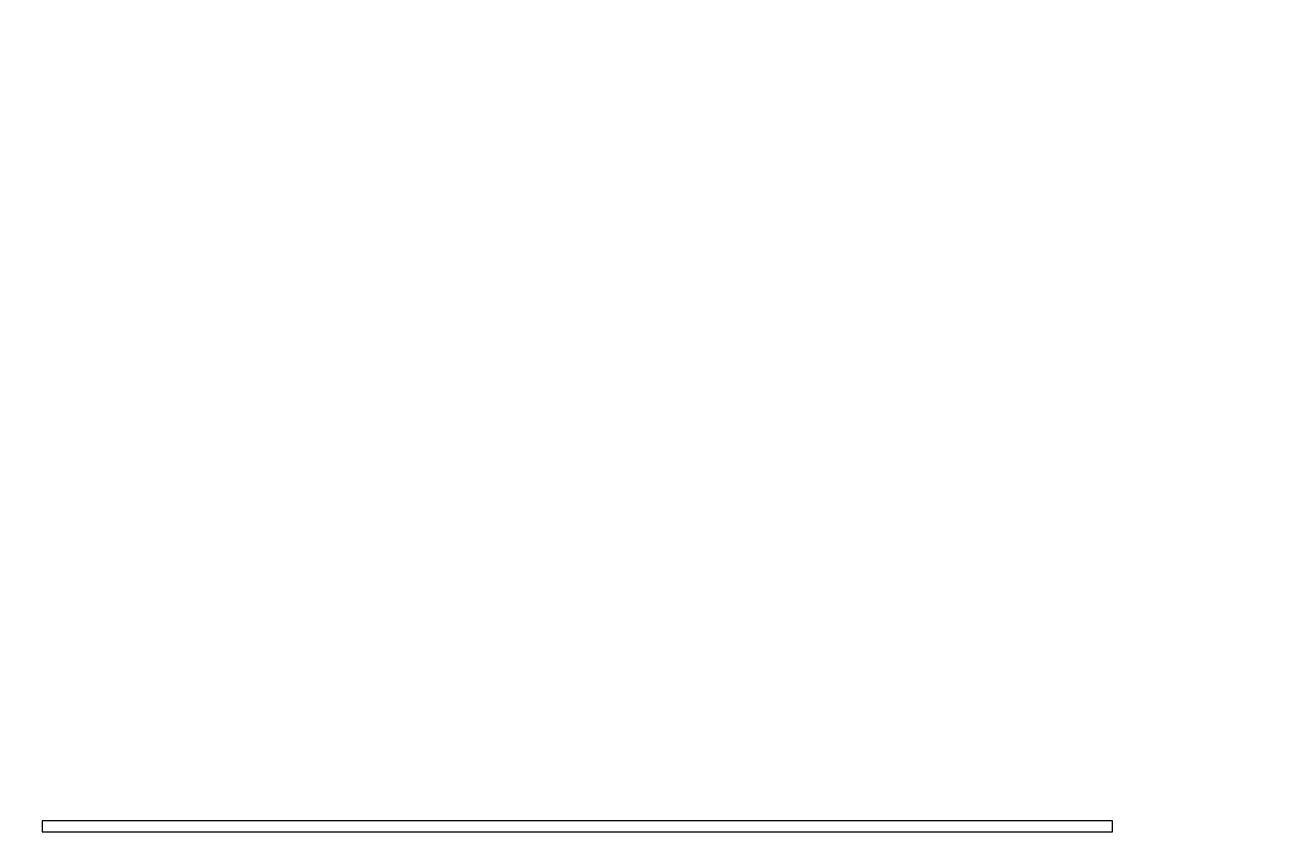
# Model space of a CAD drawing. Extents: x 0 to 1066, y 0 to 761.
# Drawn here: x 963 to 1066, y 294 to 361.7 of the extents above; entities that cross this region are included whole.
import ezdxf

# ---------------------------------------------------------------- set-up
doc = ezdxf.new("R2010")
doc.units = 0
doc.header["$MEASUREMENT"] = 0

msp = doc.modelspace()

# ---------------------------------------------------------------- linework, layer by layer
for points in [[(710.559243, 95.267872, -0.000023), (733.258836, 95.240684, -0.000004), (756.324384, 95.211821, -0.198594)], [(542.992229, 95.24091, -0.000004), (565.972908, 95.212432, -0.198597)], [(606.442229, 95.24091, -0.000004), (629.422908, 95.212432, -0.198597)], [(669.892229, 95.24091, -0.000004), (692.872908, 95.212432, -0.198597)]]:
    msp.add_lwpolyline(points, format="xyb")
msp.add_lwpolyline([(964.44, 295.0425), (964.44, 294.5772), (1008.8973, 294.5772), (1053.3546, 294.5772), (1053.3546, 295.0425), (1053.3546, 295.5078), (1008.8973, 295.5078), (964.44, 295.5078)], close=True)

doc.saveas('drawing.dxf')
